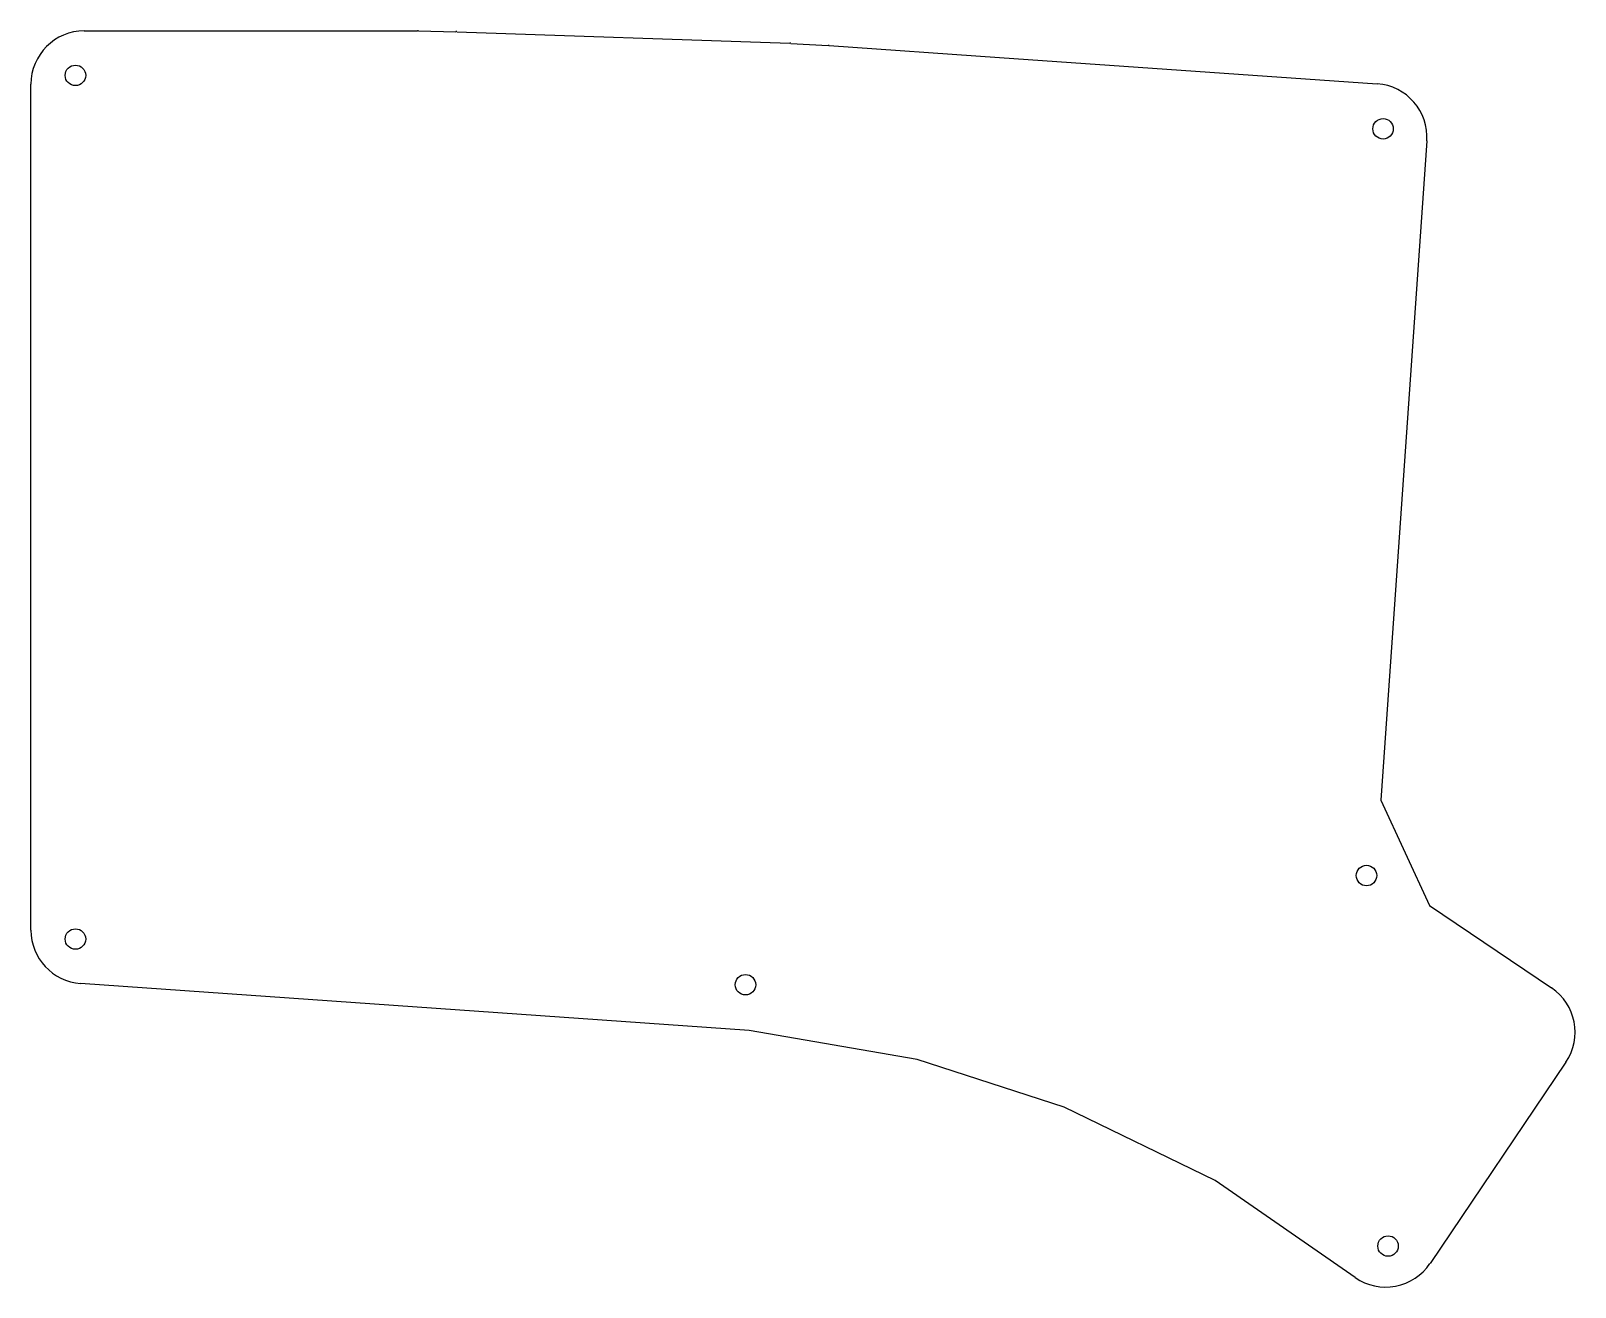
# Model space of a CAD drawing. Header units: millimetres. Extents: x 35 to 208, y -199 to -58.
import ezdxf

# ---------------------------------------------------------------- set-up
doc = ezdxf.new("R2010")
doc.units = ezdxf.units.MM

msp = doc.modelspace()

# ---------------------------------------------------------------- linework, layer by layer
for p, q in [((40.9, -58.1), (78.3, -58.1)), ((78.42, -58.1), (82.62, -58.19)), ((82.71, -58.19), (120.09, -59.49)), ((120.21, -59.5), (124.41, -59.73)), ((124.5, -59.74), (143.65, -61.08)), ((143.65, -61.08), (186.05, -64.04)), ((34.9, -159.1), (34.9, -64.1)), ((191.61, -70.44), (186.43, -144.52)), ((186.43, -144.52), (191.91, -156.34)), ((191.91, -156.34), (205.61, -165.59)), ((115.55, -170.38), (40.48, -165.09)), ((134.41, -173.62), (115.55, -170.38)), ((150.91, -178.98), (134.41, -173.62)), ((207.23, -173.92), (191.97, -196.55)), ((167.85, -187.22), (150.91, -178.98)), ((183.57, -198.12), (167.85, -187.22))]:
    msp.add_line(p, q)
for centre in [(39.9, -63.1), (186.7, -69.1), (184.84, -152.97), (39.9, -160.1), (115.12, -165.23), (187.26, -194.58)]:
    msp.add_circle(centre, 1.15)
for centre, start, end in [((40.9, -64.1), 90, 180), ((78.3, -64.1), 448.845, 90), ((82.5, -64.18), 448, 88.845), ((119.88, -65.49), 446.845, 88), ((124.08, -65.72), 446, 86.845), ((185.63, -70.03), 356, 86), ((40.9, -159.1), 180, 265.9655), ((202.26, -170.56), 326, 56), ((186.99, -193.19), 235.2426, 326)]:
    msp.add_arc(centre, 6, start, end)

doc.saveas('drawing.dxf')
